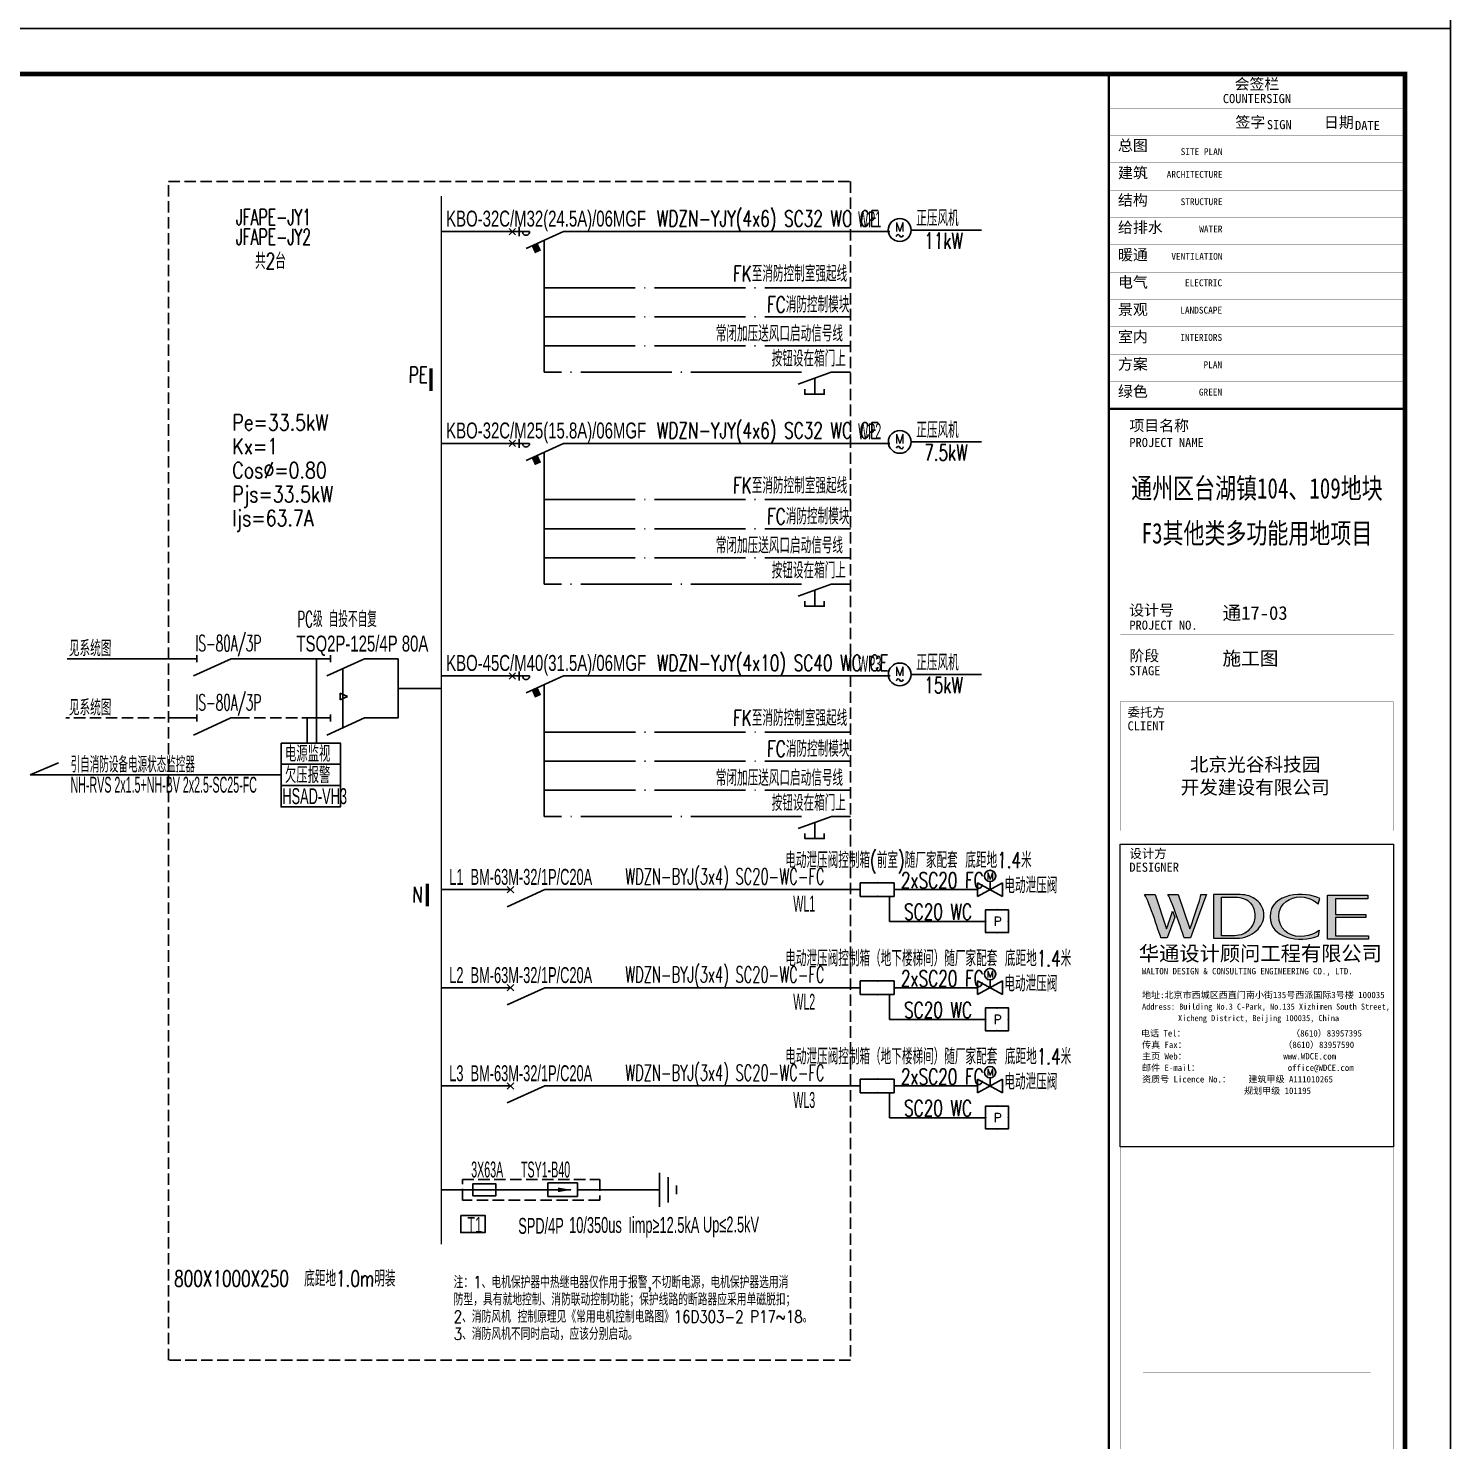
# Model space of a CAD drawing. Extents: x -127004 to 341119, y -13158 to 456864.
# Drawn here: x -12502 to 18714, y 215355 to 246361 of the extents above; entities that cross this region are included whole.
import ezdxf
from ezdxf.enums import TextEntityAlignment as Align

# ---------------------------------------------------------------- set-up
doc = ezdxf.new("R2010")
doc.units = 0
doc.header["$LTSCALE"] = 1000
for name, pattern in [('CONTINOUS', [0]), ('DASH', [0.35, 0.25, -0.1]), ('DOTE', [2.42, 2, -0.2, 0.02, -0.2])]:
    doc.linetypes.add(name, pattern=pattern)
doc.layers.get('0').update_dxf_attribs({"linetype": 'CONTINUOUS'})
doc.layers.get('Defpoints').update_dxf_attribs({"linetype": 'CONTINUOUS'})
for name, color, linetype in [('DIM-箱柜', 3, 'CONTINUOUS'), ('DOTLN', 2, 'DASH'), ('DQ', 7, 'CONTINOUS'), ('EL-1', 4, 'DASH'), ('ELEMENT', 3, 'CONTINUOUS'), ('EQUIP-动力', 3, 'CONTINUOUS'), ('EQUIP-消防', 3, 'CONTINUOUS'), ('EQUIP-箱柜', 3, 'CONTINUOUS'), ('PUB_TEXT', 7, 'CONTINUOUS'), ('SIG_TEXT', 7, 'CONTINUOUS'), ('SL', 6, 'CONTINUOUS'), ('TEL_TEXT', 3, 'CONTINUOUS'), ('TEL_TITLE', 7, 'CONTINUOUS'), ('WIRE-照明', 1, 'CONTINUOUS'), ('WIRE-系统', 4, 'CONTINUOUS'), ('XT', 6, 'CONTINUOUS'), ('内审意见修改', 2, 'CONTINUOUS')]:
    doc.layers.add(name, color=color, linetype=linetype)
doc.layers.add('内审要求修改2.10', color=6, linetype='CONTINUOUS', plot=False)
doc.styles.add('_COMPLEX', font='ros.shx', dxfattribs={"width": 0.6, "bigfont": 'jd.shx'})
doc.styles.add('_HZTXT', font='ROMANS2', dxfattribs={"width": 0.8, "bigfont": 'HZDF2'})
doc.styles.add('_JD', font='ros.shx', dxfattribs={"width": 0.65, "bigfont": 'jd.shx'})
doc.styles.add('_TCH_LABEL', font='COMPLEX', dxfattribs={"bigfont": 'GBCBIG'})
doc.styles.add('_TEL_DIM', font='ROMANS2', dxfattribs={"width": 0.8, "height": 3.5, "bigfont": 'HZDF2'})
doc.styles.add('B', font='ROMANS2', dxfattribs={"width": 0.8, "bigfont": 'HZDF2'})
doc.styles.add('DIM_FONT', font='ROMANS', dxfattribs={"bigfont": 'HZTXT'})
doc.styles.add('HZDX', font='ros.shx', dxfattribs={"width": 0.75, "height": 500, "bigfont": 'jd.shx'})
doc.styles.get("Standard").update_dxf_attribs({"font": 'GBENOR', "bigfont": 'GBCBIG'})
doc.styles.add('图签信息$0$hwxh', font='STXIHEI.TTF')
doc.styles.add('图签信息$0$华文细黑', font='STXIHEI.TTF', dxfattribs={"height": 10})

# ---------------------------------------------------------------- blocks, each defined once
blk = doc.blocks.new('SADF AGF AERG AER GER')
at = {"layer": 'DIM-箱柜'}
blk.add_lwpolyline([(-462150, -1228514), (-378050, -1228514), (-378050, -1287914), (-462150, -1287914)], close=True, dxfattribs=at)
blk = doc.blocks.new('M_M8')
for p, q in [((-0.25, -0.2), (0, -0.75)), ((0.05, -0.25), (-0.05, -0.25))]:
    blk.add_line(p, q)
for points in [[(0, 0), (0, -0.25)], [(0, -0.75), (0, -1)]]:
    blk.add_lwpolyline(points)
at = {"style": 'DIM_FONT', "width": 0.8, "flags": 9}
blk.add_attdef('S', (0.25, -0.5), '', height=0.2, dxfattribs=at)
blk = doc.blocks.new('$element$00000544')
at = {"color": 0}
for points in [[(0, 0), (0, -0.283)], [(-0.25, -0.333), (-0.324, -0.333), (-0.324, -0.617), (-0.25, -0.617)], [(0, -1), (0, -0.721), (-0.176, -0.235)], [(-0.324, -0.478), (-0.087, -0.478)]]:
    blk.add_lwpolyline(points, dxfattribs=at)
at = {"color": 0, "flags": 9}
blk.add_attdef('S', (0, 0), '', height=0.00000667, dxfattribs=at)
blk = doc.blocks.new('$element$00000517')
for points in [[(0, 0), (0, -0.25)], [(0, -1), (0, -0.75), (-0.25, -0.2)]]:
    blk.add_lwpolyline(points)
blk.add_arc((-0.003, -0.2), 0.0501, 86.8202, 273.1798)
blk.add_solid([(-0.319, -0.33), (-0.213, -0.282), (-0.278, -0.421), (-0.172, -0.373)])
at = {"flags": 9}
blk.add_attdef('S', (0, 0), '', height=0.00000667, dxfattribs=at)
blk = doc.blocks.new('M_M7')
for p, q in [((-0.25, -0.2), (0, -0.75)), ((-0.047, -0.297), (0.047, -0.203)), ((-0.047, -0.203), (0.047, -0.297))]:
    blk.add_line(p, q)
for points in [[(0, 0), (0, -0.25)], [(0, -0.75), (0, -1)]]:
    blk.add_lwpolyline(points)
at = {"width": 0.8, "flags": 9}
blk.add_attdef('S', (0.25, -0.5), '', height=0.2, dxfattribs=at)
blk = doc.blocks.new('$equip$00001413')
for p, q in [((0.75, 0.6), (-0.75, 0.6)), ((-0.75, 0.6), (-0.75, 0)), ((-0.75, 0), (0.75, 0)), ((0.75, 0), (0.75, 0.6))]:
    blk.add_line(p, q)
for p in [(-0.75, 0.3), (0, 0.6), (0, 0), (0.75, 0.3)]:
    blk.add_point(p)
at = {"style": '_TCH_LABEL', "flags": 9}
blk.add_attdef('A', (0, 0), '', height=0.00002, dxfattribs=at)
blk = doc.blocks.new('$equip$00002457')
for p, q in [((-0.501, 0.498), (-0.501, -0.502)), ((0.499, 0.498), (-0.501, 0.498)), ((0.499, -0.502), (0.499, 0.498)), ((-0.501, -0.502), (0.499, -0.502))]:
    blk.add_line(p, q)
at = {"const_width": 0.05}
blk.add_lwpolyline([(-0.501, 0.498), (0.499, 0.498), (0.499, -0.502), (-0.501, -0.502), (-0.501, 0.498), (0.499, 0.498)], dxfattribs=at)
for p in [(-0.001, 0.498), (-0.501, -0.002), (-0.001, -0.502), (0.499, -0.002)]:
    blk.add_point(p)
at = {"color": 7, "style": '_TEL_DIM'}
blk.add_attdef('$TEXT$', text='', height=0.4, dxfattribs=at).set_placement((0.024, -0.01), align=Align.MIDDLE_CENTER)
at = {"color": 7, "style": '_TEL_DIM', "flags": 1}
blk.add_attdef('A', text='', height=0.00002, dxfattribs=at).set_placement((0, 0), align=Align.MIDDLE_CENTER)
blk = doc.blocks.new('$equip$00002601')
for p, q in [((-0.55, -0.9), (-0.55, -0.3)), ((-0.55, -0.3), (0.55, -0.9)), ((0.55, -0.3), (-0.55, -0.9)), ((0, -0.6), (0, -0.25)), ((0.55, -0.3), (0.55, -0.9))]:
    blk.add_line(p, q)
blk.add_circle((0, 0), 0.25)
for p in [(-0.25, 0), (0, 0.25), (0.25, 0), (-0.55, -0.6), (0.55, -0.6)]:
    blk.add_point(p)
at = {"color": 7, "style": '_TEL_DIM'}
blk.add_attdef('$TEXT$', text='', height=0.3, dxfattribs=at).set_placement((0, 0), align=Align.MIDDLE_CENTER)
at = {"color": 7, "style": '_TEL_DIM', "flags": 1}
blk.add_attdef('A', text='', height=0.00002, dxfattribs=at).set_placement((0, 0), align=Align.MIDDLE_CENTER)
blk = doc.blocks.new('$equip$00001948')
blk.add_circle((0, 0), 0.5)
for centre, radius, start, end in [((-0.073, -0.273), 0.0768, 17.22719, 184.21643), ((0.073, -0.227), 0.0769, 197.25914, 5.11794)]:
    blk.add_arc(centre, radius, start, end)
at = {"layer": 'TEL_TEXT', "style": '_TEL_DIM'}
blk.add_attdef('$TEXT$', text='', height=0.4, dxfattribs=at).set_placement((0.001, 0.137), align=Align.MIDDLE_CENTER)
at = {"layer": 'TEL_TEXT', "style": '_TEL_DIM', "flags": 1}
blk.add_attdef('A', text='', height=0.00002, dxfattribs=at).set_placement((0, 0), align=Align.MIDDLE_CENTER)
blk = doc.blocks.new('A$C6873132B')
at = {"layer": 'DIM-箱柜'}
blk.add_blockref('SADF AGF AERG AER GER', (378050, 1287914), dxfattribs=at)
blk = doc.blocks.new('M_M24')
for p, q in [((-0.25, -0.375), (0.25, -0.375)), ((-0.1875, -0.5), (0.1875, -0.5)), ((-0.0625, -0.625), (0.0625, -0.625))]:
    blk.add_line(p, q)
blk.add_lwpolyline([(0, 0), (0, -0.375)])
at = {"width": 0.8, "flags": 9}
blk.add_attdef('S', (0.25, -0.5), '', height=0.2, dxfattribs=at)
blk = doc.blocks.new('M_M17')
for p, q in [((-0.1, -0.717), (-0.1, -0.283)), ((-0.1, -0.283), (0.1, -0.283)), ((0, -0.383), (0, -0.717)), ((0.1, -0.283), (0.1, -0.717)), ((0.1, -0.717), (-0.1, -0.717))]:
    blk.add_line(p, q)
for points in [[(0, 0), (0, -0.283)], [(0, -0.717), (0, -1)]]:
    blk.add_lwpolyline(points)
for points in [[(-0.033, -0.567), (0.033, -0.567), (0, -0.367), (0.033, -0.567)], [(0.033, -0.567), (0, -0.367), (-0.033, -0.567), (0.033, -0.567)], [(0, -0.367), (-0.033, -0.567), (0.033, -0.567), (0, -0.367)]]:
    blk.add_solid(points)
at = {"width": 0.8, "flags": 9}
blk.add_attdef('S', (0.25, -0.5), '', height=0.2, dxfattribs=at)
blk = doc.blocks.new('T1')
at = {"layer": 'DOTLN', "linetype": 'DASH', "elevation": -4260}
blk.add_lwpolyline([(42028, 231032), (45043, 231032), (45043, 230576), (42028, 230576)], close=True, dxfattribs=at)
at = {"layer": 'ELEMENT', "elevation": -4260}
blk.add_lwpolyline([(42254, 230674), (42254, 230934), (42764, 230934), (42764, 230674)], close=True, dxfattribs=at)
at = {"layer": 'TEL_TEXT', "ltscale": 2}
blk.add_lwpolyline([(41994, 230241), (42528, 230241), (42528, 229865), (41994, 229865)], close=True, dxfattribs=at)
at = {"layer": 'WIRE-照明'}
for p, q in [((41567, 230804), (42330, 230804)), ((42330, 230804), (43480, 230804)), ((44980, 230804), (45793, 230804))]:
    blk.add_line(p, q, dxfattribs=at)
at = {"layer": 'ELEMENT', "yscale": 1500, "zscale": 1500}
for name, p, xscale, rotation in [('M_M24', (45793, 230804), 1500, 90), ('M_M17', (44980, 230804), -1500, 270)]:
    blk.add_blockref(name, p, dxfattribs=dict(at, xscale=xscale, rotation=rotation))
at = {"layer": 'TEL_TEXT', "ltscale": 2, "style": '_COMPLEX'}
for s, width, p in [('3X63A      TSY1-B40', 0.5, (42222, 231075)), ('T1', 0.6, (42135, 229861)), ('SPD/4P', 0.6, (43255, 229838)), ('10/350us', 0.6, (44372, 229857)), ('Iimp≥12.5kA', 0.6, (45671, 229858)), ('Up≤2.5kV', 0.6, (47309, 229868))]:
    blk.add_text(s, height=350, dxfattribs=dict(at, width=width)).set_placement(p)
blk = doc.blocks.new('图签信息$0$logo2')
h = blk.add_hatch(color=7)
h.paths.add_polyline_path([(19.02, -7.36), (15.84, -7.36), (15.84, -3.97), (18.97, -3.97), (18.97, -4.24), (16.46, -4.24), (16.46, -5.45), (18.81, -5.45), (18.81, -5.69), (16.47, -5.69), (16.47, -7.12), (19.02, -7.12)])
edge = h.paths.add_edge_path()
edge.add_spline(control_points=[(15.26, -4.21), (15.26, -4.21), (15.13, -4.65), (15.13, -4.65), (15.13, -4.65), (14.62, -4.1), (13.73, -4.1), (13.04, -4.1), (12.07, -4.54), (12.08, -5.62), (12.08, -6.49), (12.77, -7.16), (13.73, -7.17), (14.66, -7.17), (15.23, -6.68), (15.23, -6.68), (15.23, -6.68), (15.16, -7.11), (15.16, -7.11), (13.63, -7.7), (11.42, -7.29), (11.41, -5.64), (11.4, -3.72), (14.16, -3.66), (15.26, -4.21)], knot_values=[0, 0, 0, 0, 1, 1, 1, 2, 2, 2, 3, 3, 3, 4, 4, 4, 5, 5, 5, 6, 6, 6, 7, 7, 7, 8, 8, 8, 8], degree=3, periodic=0)
edge = h.paths.add_edge_path(flags=16)
edge.add_spline(control_points=[(10.23, -5.57), (10.23, -5.16), (10.12, -4.83), (9.9, -4.58), (9.63, -4.27), (9.23, -4.12), (8.69, -4.12), (8.69, -4.12), (7.64, -4.12), (7.64, -4.12), (7.64, -4.12), (7.64, -7.1), (7.64, -7.1), (7.64, -7.1), (8.66, -7.1), (8.66, -7.1), (9.13, -7.1), (9.52, -6.93), (9.82, -6.6), (10.09, -6.31), (10.23, -5.96), (10.23, -5.57)], knot_values=[0, 0, 0, 0, 1, 1, 1, 2, 2, 2, 3, 3, 3, 4, 4, 4, 5, 5, 5, 6, 6, 6, 7, 7, 7, 7], degree=3, periodic=0)
edge = h.paths.add_edge_path()
edge.add_spline(control_points=[(10.92, -5.51), (10.92, -5.96), (10.72, -6.37), (10.34, -6.72), (9.92, -7.1), (9.41, -7.29), (8.82, -7.29), (8.82, -7.29), (7.03, -7.29), (7.03, -7.29), (7.03, -7.29), (7.03, -3.92), (7.03, -3.92), (7.03, -3.92), (9.1, -3.92), (9.1, -3.92), (9.59, -3.92), (10.01, -4.06), (10.36, -4.34), (10.73, -4.64), (10.92, -5.03), (10.92, -5.51)], knot_values=[0, 0, 0, 0, 1, 1, 1, 2, 2, 2, 3, 3, 3, 4, 4, 4, 5, 5, 5, 6, 6, 6, 7, 7, 7, 7], degree=3, periodic=0)
at = {"lineweight": 0}
blk.add_lwpolyline([(19.02, -7.36), (15.84, -7.36), (15.84, -3.97), (18.97, -3.97), (18.97, -4.24), (16.46, -4.24), (16.46, -5.45), (18.81, -5.45), (18.81, -5.69), (16.47, -5.69), (16.47, -7.12), (19.02, -7.12), (19.02, -7.36)], dxfattribs=at)
for points, knots in [([(10.92, -5.51), (10.92, -5.96), (10.72, -6.37), (10.34, -6.72), (9.92, -7.1), (9.41, -7.29), (8.82, -7.29), (8.82, -7.29), (7.03, -7.29), (7.03, -7.29), (7.03, -7.29), (7.03, -3.92), (7.03, -3.92), (7.03, -3.92), (9.1, -3.92), (9.1, -3.92), (9.59, -3.92), (10.01, -4.06), (10.36, -4.34), (10.73, -4.64), (10.92, -5.03), (10.92, -5.51)], [0, 0, 0, 0, 1, 1, 1, 2, 2, 2, 3, 3, 3, 4, 4, 4, 5, 5, 5, 6, 6, 6, 7, 7, 7, 7]), ([(10.23, -5.57), (10.23, -5.16), (10.12, -4.83), (9.9, -4.58), (9.63, -4.27), (9.23, -4.12), (8.69, -4.12), (8.69, -4.12), (7.64, -4.12), (7.64, -4.12), (7.64, -4.12), (7.64, -7.1), (7.64, -7.1), (7.64, -7.1), (8.66, -7.1), (8.66, -7.1), (9.13, -7.1), (9.52, -6.93), (9.82, -6.6), (10.09, -6.31), (10.23, -5.96), (10.23, -5.57)], [0, 0, 0, 0, 1, 1, 1, 2, 2, 2, 3, 3, 3, 4, 4, 4, 5, 5, 5, 6, 6, 6, 7, 7, 7, 7]), ([(15.26, -4.21), (15.26, -4.21), (15.13, -4.65), (15.13, -4.65), (15.13, -4.65), (14.62, -4.1), (13.73, -4.1), (13.04, -4.1), (12.07, -4.54), (12.08, -5.62), (12.08, -6.49), (12.77, -7.16), (13.73, -7.17), (14.66, -7.17), (15.23, -6.68), (15.23, -6.68), (15.23, -6.68), (15.16, -7.11), (15.16, -7.11), (13.63, -7.7), (11.42, -7.29), (11.41, -5.64), (11.4, -3.72), (14.16, -3.66), (15.26, -4.21)], [0, 0, 0, 0, 1, 1, 1, 2, 2, 2, 3, 3, 3, 4, 4, 4, 5, 5, 5, 6, 6, 6, 7, 7, 7, 8, 8, 8, 8])]:
    blk.add_open_spline(points, degree=3, knots=knots, dxfattribs=at)
blk = doc.blocks.new('图签信息$0$logo1')
h = blk.add_hatch(color=8)
edge = h.paths.add_edge_path()
edge.add_spline(control_points=[(3.86, -5.21), (3.63, -5.88), (3.39, -6.56), (3.39, -6.56), (3.39, -6.56), (2.5, -3.91), (2.5, -3.91), (2.5, -3.91), (1.8, -3.91), (1.69, -3.91), (2.02, -4.39), (2.95, -7.27), (2.95, -7.27), (2.95, -7.27), (3.44, -7.27), (3.44, -7.27), (3.44, -7.27), (4.03, -5.66), (4.03, -5.66), (4.03, -5.66), (3.86, -5.21), (3.86, -5.21)], knot_values=[0, 0, 0, 0, 1, 1, 1, 2, 2, 2, 3, 3, 3, 4, 4, 4, 5, 5, 5, 6, 6, 6, 7, 7, 7, 7], degree=3, periodic=0)
h = blk.add_hatch(color=7)
edge = h.paths.add_edge_path()
edge.add_spline(control_points=[(6.04, -3.91), (6.09, -4.1), (5.2, -6.56), (5.2, -6.56), (5.2, -6.56), (4.3, -3.91), (4.3, -3.91), (4.3, -3.91), (3.6, -3.91), (3.49, -3.91), (3.82, -4.39), (4.75, -7.27), (4.75, -7.27), (4.75, -7.27), (5.24, -7.27), (5.24, -7.27), (5.24, -7.27), (6.33, -4.3), (6.33, -4.3), (6.33, -4.3), (6.48, -3.91), (6.48, -3.91), (6.48, -3.91), (6.21, -3.91), (6.04, -3.91)], knot_values=[0, 0, 0, 0, 1, 1, 1, 2, 2, 2, 3, 3, 3, 4, 4, 4, 5, 5, 5, 6, 6, 6, 7, 7, 7, 8, 8, 8, 8], degree=3, periodic=0)
at = {"color": 8, "lineweight": 0}
blk.add_open_spline([(3.86, -5.21), (3.63, -5.88), (3.39, -6.56), (3.39, -6.56), (3.39, -6.56), (2.5, -3.91), (2.5, -3.91), (2.5, -3.91), (1.8, -3.91), (1.69, -3.91), (2.02, -4.39), (2.95, -7.27), (2.95, -7.27), (2.95, -7.27), (3.44, -7.27), (3.44, -7.27), (3.44, -7.27), (4.03, -5.66), (4.03, -5.66), (4.03, -5.66), (3.86, -5.21), (3.86, -5.21)], degree=3, knots=[0, 0, 0, 0, 1, 1, 1, 2, 2, 2, 3, 3, 3, 4, 4, 4, 5, 5, 5, 6, 6, 6, 7, 7, 7, 7], dxfattribs=at)
at = {"lineweight": 0}
blk.add_open_spline([(6.04, -3.91), (6.09, -4.1), (5.2, -6.56), (5.2, -6.56), (5.2, -6.56), (4.3, -3.91), (4.3, -3.91), (4.3, -3.91), (3.6, -3.91), (3.49, -3.91), (3.82, -4.39), (4.75, -7.27), (4.75, -7.27), (4.75, -7.27), (5.24, -7.27), (5.24, -7.27), (5.24, -7.27), (6.33, -4.3), (6.33, -4.3), (6.33, -4.3), (6.48, -3.91), (6.48, -3.91), (6.48, -3.91), (6.21, -3.91), (6.04, -3.91)], degree=3, knots=[0, 0, 0, 0, 1, 1, 1, 2, 2, 2, 3, 3, 3, 4, 4, 4, 5, 5, 5, 6, 6, 6, 7, 7, 7, 8, 8, 8, 8], dxfattribs=at)
blk.add_blockref('图签信息$0$logo2', (0, 0))
blk = doc.blocks.new('图签信息$0$时间-logo')
at = {"layer": 'Defpoints', "lineweight": 0}
blk.add_lwpolyline([(0, -23.46), (-21.17, -23.46), (-21.17, 0), (0, 0), (0, -23.46)], dxfattribs=at)
blk.add_blockref('图签信息$0$logo1', (-20.97, 0))
at = {"style": '图签信息$0$hwxh'}
for s, height, p in [('华通设计顾问工程有限公司 ', 1.15, (-19.73, -9.05)), ('WALTON DESIGN & CONSULTING ENGINEERING CO., LTD.', 0.5, (-19.5, -10.1)), ('地址:北京市西城区西直门南小街135号西派国际3号楼 100035', 0.5, (-19.48, -11.94)), ('Address: Building No.3 C-Park, No.135 Xizhimen South Street, ', 0.47, (-19.48, -12.83)), ('Xicheng District, Beijing 100035, China ', 0.47, (-16.69, -13.72)), ('电话 Tel：                        （8610）83957395 ', 0.5, (-19.56, -14.91)), ('传真 Fax：                      （8610）83957590 ', 0.5, (-19.48, -15.8)), ('主页 Web：                      www.WDCE.com ', 0.5, (-19.48, -16.69)), ('邮件 E-mail：                    office@WDCE.com ', 0.5, (-19.48, -17.58)), ('资质号 Licence No.：    建筑甲级 A111010265 ', 0.5, (-19.48, -18.47)), ('   规划甲级 101195', 0.5, (-12.6, -19.36))]:
    blk.add_text(s, height=height, dxfattribs=at).set_placement(p)
blk = doc.blocks.new('图签信息')
at = {"const_width": 0.5}
for points in [[(-65, 574), (-65, 500.5), (0, 500.5), (0, 574)], [(-65, 0), (0, 0), (0, 500.5), (-65, 500.5)]]:
    blk.add_lwpolyline(points, close=True, dxfattribs=at)
at = {"const_width": 0.05}
for points in [[(-65, 566.5), (0, 566.5)], [(-39.14, 566.5), (-39.14, 500.5)], [(-19.1, 566.5), (-19.1, 500.5)], [(-65, 560.5), (0, 560.5)], [(-65, 554.5), (0, 554.5)], [(-65, 548.5), (0, 548.5)], [(-65, 542.5), (0, 542.5)], [(-65, 536.5), (0, 536.5)], [(-65, 530.5), (0, 530.5)], [(-65, 524.5), (0, 524.5)], [(-65, 518.5), (0, 518.5)], [(-65, 512.5), (0, 512.5)], [(-65, 512.5), (0, 512.5)], [(-65, 506.5), (0, 506.5)], [(-65, 500.5), (0, 500.5)], [(-62.5, 450.87), (-2.5, 450.87)], [(-62.5, 440.87), (-2.5, 440.87)], [(-2.5, 407.85), (-2.5, 436.12), (-62.5, 436.12), (-62.5, 407.85)], [(-62.5, 407.85), (-2.5, 407.85)], [(-62.5, 404.92), (-62.5, 227.83)], [(-62.5, 404.92), (-2.5, 404.92)], [(-62.5, 227.83), (-2.5, 227.83), (-2.5, 404.92)], [(-57.5, 338.36), (-7.5, 338.36)], [(-57.5, 288.83), (-7.5, 288.83)]]:
    blk.add_lwpolyline(points, dxfattribs=at)
at = {"ltscale": 0.001, "xscale": 2.834689937531525, "yscale": 2.834689937531525, "zscale": 2.834689937531525}
blk.add_blockref('图签信息$0$时间-logo', (-2.5, 404.92), dxfattribs=at)
at = {"style": '图签信息$0$华文细黑'}
for s, height, p in [('会签栏', 2.4, (-32.5, 573)), ('COUNTERSIGN', 2, (-32.5, 569.6))]:
    blk.add_text(s, height=height, dxfattribs=at).set_placement(p, align=Align.TOP_CENTER)
for s, height, p in [('签字', 2.4, (-37.22, 564.63)), ('SIGN', 2, (-30.32, 563.88)), ('日期', 2.4, (-17.79, 564.58)), ('DATE', 2, (-10.96, 563.7)), ('总图', 2.4, (-63, 559.5)), ('建筑', 2.4, (-63, 553.5)), ('结构', 2.4, (-63, 547.5)), ('给排水', 2.4, (-63, 541.5)), ('暖通', 2.4, (-63, 535.5)), ('电气', 2.4, (-63, 529.5)), ('景观', 2.4, (-63, 523.5)), ('室内', 2.4, (-63, 517.5)), ('方案', 2.4, (-63, 511.5)), ('绿色', 2.4, (-63, 505.5)), ('项目名称', 2.4, (-60.5, 498)), ('PROJECT NAME', 2, (-60.5, 494.08)), ('设计号', 2.4, (-60.54, 457.48)), ('PROJECT NO.', 2, (-60.5, 453.97)), ('阶段', 2.4, (-60.5, 447.47)), ('STAGE', 2, (-60.5, 443.97)), ('委托方', 2, (-60.9, 434.86)), ('CLIENT', 2, (-60.9, 431.86)), ('设计方', 2, (-60.5, 403.83)), ('DESIGNER', 2, (-60.5, 400.83))]:
    blk.add_text(s, height=height, dxfattribs=at).set_placement(p, align=Align.TOP_LEFT)
for s, p in [('SITE PLAN', (-40.06, 557.7)), ('ARCHITECTURE', (-40.06, 552.7)), ('STRUCTURE', (-40.06, 546.7)), ('WATER', (-40.06, 540.7)), ('VENTILATION', (-40.06, 534.7)), ('ELECTRIC', (-40.14, 528.89)), ('LANDSCAPE', (-40.14, 522.89)), ('INTERIORS', (-40.14, 516.89)), ('PLAN', (-40.14, 510.89)), ('GREEN', (-40.14, 504.89))]:
    blk.add_text(s, height=1.5, dxfattribs=at).set_placement(p, align=Align.TOP_RIGHT)
at = {"color": 4, "style": '图签信息$0$华文细黑', "width": 0.75}
for s, p in [('通州区台湖镇104、109地块', (-32.5, 480.78)), ('F3其他类多功能用地项目', (-32.5, 470.91))]:
    blk.add_text(s, height=4.5, dxfattribs=at).set_placement(p, align=Align.CENTER)
at = {"color": 4, "ltscale": 0.001, "char_height": 3, "width": 58.4895, "style": '图签信息$0$华文细黑'}
for s, insert, attachment_point in [('通17-03', (-40.06, 455.51), 4), ('施工图', (-40.06, 445.51), 4), ('北京光谷科技园\\P开发建设有限公司', (-32.9, 419.71), 5)]:
    blk.add_mtext(s, dxfattribs=dict(at, insert=insert, attachment_point=attachment_point))
blk = doc.blocks.new('图签-A1')
at = {"color": 2}
blk.add_blockref('图签信息', (0, 0), dxfattribs=at)

msp = doc.modelspace()

# ---------------------------------------------------------------- linework, layer by layer
at = {"linetype": 'DASH'}
msp.add_lwpolyline([(5541, 217119), (-9426, 217119), (-9426, 243001), (5541, 243001)], close=True, dxfattribs=at)
at = {"linetype": 'Continuous', "const_width": 72.9}
for points in [[(-3667, 238895), (-3667, 238398)], [(-3747, 227582), (-3747, 227085)]]:
    msp.add_lwpolyline(points, dxfattribs=at)
at = {"layer": 'ELEMENT'}
for p, q in [((-1951, 241971), (-1809, 241830)), ((-1809, 241971), (-1951, 241830)), ((-1730, 242001), (-1730, 241801)), ((-1950, 237319), (-1809, 237178)), ((-1809, 237319), (-1950, 237178)), ((-1730, 237349), (-1730, 237149)), ((-1950, 232215), (-1809, 232073)), ((-1809, 232215), (-1950, 232073)), ((-1729, 232244), (-1729, 232044))]:
    msp.add_line(p, q, dxfattribs=at)
at = {"layer": 'EQUIP-箱柜'}
for p, q in [((6873, 241934), (8416, 241934)), ((6874, 237282), (8417, 237282)), ((6874, 232177), (8417, 232177)), ((6399, 227302), (6399, 226752)), ((6503, 227452), (8331, 227452)), ((6399, 226752), (8509, 226752)), ((6399, 225147), (6399, 224597)), ((6503, 225297), (8331, 225297)), ((6399, 224597), (8509, 224597)), ((6399, 222992), (6399, 222441)), ((6503, 223142), (8331, 223142)), ((6399, 222441), (8509, 222441))]:
    msp.add_line(p, q, dxfattribs=at)
at = {"layer": 'TEL_TEXT', "linetype": 'Continuous'}
for p, q in [((-1181, 241707), (-1181, 238813)), ((-1181, 237055), (-1181, 234161)), ((-1180, 231950), (-1180, 229057))]:
    msp.add_line(p, q, dxfattribs=at)
at = {"layer": 'TEL_TEXT', "linetype": 'DOTE'}
for p, q in [((-1181, 240666), (5551, 240666, 0)), ((-1181, 240028), (5540, 240028)), ((-1181, 239390), (5540, 239390)), ((4040, 238813), (-1181, 238813)), ((-1181, 236014), (5552, 236014, 0)), ((-1181, 235376), (5540, 235376)), ((-1181, 234738), (5540, 234738)), ((4040, 234161), (-1181, 234161)), ((-1180, 230909), (5552, 230909, 0)), ((-1180, 230271), (5541, 230271)), ((-1180, 229634), (5541, 229634)), ((4041, 229057), (-1180, 229057))]:
    msp.add_line(p, q, dxfattribs=at)
at = {"layer": 'TEL_TITLE'}
for points in [[(-65386, 246361), (18714, 246361), (18714, 305761), (-65386, 305761)], [(-65386, 186961), (18714, 186961), (18714, 246361), (-65386, 246361)]]:
    msp.add_lwpolyline(points, close=True, dxfattribs=at)
at = {"layer": 'TEL_TITLE', "const_width": 100}
msp.add_lwpolyline([(-62886, 187961), (17714, 187961), (17714, 245361), (-62886, 245361)], close=True, dxfattribs=at)
at = {"layer": 'WIRE-照明'}
for p, q in [((-3439, 241901), (-1655, 241901)), ((-380, 241901), (6409, 241901)), ((-3439, 237249), (-1655, 237249)), ((-380, 237249), (6409, 237249)), ((-5599, 232305), (-5599, 231005)), ((-4749, 232521), (-4389, 232521)), ((-4389, 232521), (-4389, 231220)), ((-3438, 232144), (-1654, 232145)), ((-379, 232144), (6410, 232145)), ((-5661, 231765), (-5501, 231692)), ((-5661, 231765), (-5661, 231618)), ((-5661, 231618), (-5501, 231692)), ((-4389, 231870), (-3438, 231870)), ((-4749, 231220), (-4389, 231220)), ((-3438, 227452), (-2295, 227452)), ((-795, 227452), (5753, 227452)), ((-3438, 225297), (-2295, 225297)), ((-795, 225297), (5753, 225297)), ((-3438, 223142), (-2295, 223142)), ((-795, 223142), (5753, 223142))]:
    msp.add_line(p, q, dxfattribs=at)
at = {"layer": 'WIRE-照明', "linetype": 'ByBlock'}
for p, q in [((-8803, 232521), (-11655, 232521)), ((-6249, 232521), (-7678, 232521))]:
    msp.add_line(p, q, dxfattribs=at)
at = {"layer": 'WIRE-照明', "linetype": 'DASH'}
for p, q in [((-8803, 231220), (-11679, 231220)), ((-6249, 231220), (-7678, 231220))]:
    msp.add_line(p, q, dxfattribs=at)
at = {"layer": 'WIRE-照明', "linetype": 'Continuous', "const_width": 35}
msp.add_lwpolyline([(-3438, 242679), (-3438, 219666)], dxfattribs=at)
at = {"layer": 'XT'}
for p, q in [((-6179, 232521), (-6179, 230671)), ((-6382, 230671), (-6382, 231221)), ((-12461, 229969), (-11845, 230236)), ((-6955, 229969), (-12461, 229969))]:
    msp.add_line(p, q, dxfattribs=at)
for points in [[(-6955, 230671), (-5655, 230671), (-5655, 230203), (-6955, 230203)], [(-6955, 230203), (-5655, 230203), (-5655, 229735), (-6955, 229735)], [(-6955, 229735), (-5655, 229735), (-5655, 229268), (-6955, 229268)]]:
    msp.add_lwpolyline(points, close=True, dxfattribs=at)

# ---------------------------------------------------------------- block references
at = {"layer": 'DIM-箱柜'}
for p in [(396764, 1534275), (396764, 1474875)]:
    msp.add_blockref('SADF AGF AERG AER GER', p, dxfattribs=at)
at = {"layer": 'DQ', "xscale": 1500, "yscale": 1500, "zscale": 1500, "rotation": 90}
for p in [(-9178, 232521), (-6249, 232521), (-9182, 231221), (-6249, 231220)]:
    msp.add_blockref('M_M8', p, dxfattribs=at)
at = {"layer": 'EL-1'}
msp.add_blockref('T1', (-45005, -9944), dxfattribs=at)
at = {"layer": 'ELEMENT', "xscale": 1500, "yscale": 1500, "zscale": 1500, "rotation": 90}
for name, p in [('$element$00000517', (-1880, 241901)), ('$element$00000517', (-1880, 237249)), ('$element$00000517', (-1879, 232144)), ('M_M7', (-2295, 227452)), ('M_M7', (-2295, 225297)), ('M_M7', (-2295, 223142))]:
    msp.add_blockref(name, p, dxfattribs=at)
at = {"layer": 'EQUIP-动力', "linetype": 'ByBlock', "xscale": 500, "yscale": 500, "zscale": 500}
for p in [(6623, 241934), (6624, 237282), (6624, 232177)]:
    msp.add_blockref('$equip$00001948', p, dxfattribs=at).add_auto_attribs({'$TEXT$': 'M'})
at = {"layer": 'EQUIP-动力', "xscale": 500, "yscale": 500, "zscale": 500}
for p in [(8606, 227752), (8606, 225597), (8606, 223442)]:
    msp.add_blockref('$equip$00002601', p, dxfattribs=at).add_auto_attribs({'$TEXT$': 'M'})
at = {"layer": 'EQUIP-消防', "linetype": 'ByBlock', "xscale": 500, "yscale": 500, "zscale": 500}
for p in [(8760, 226759), (8760, 224604), (8760, 222449)]:
    msp.add_blockref('$equip$00002457', p, dxfattribs=at).add_auto_attribs({'$TEXT$': 'P'})
at = {"layer": 'EQUIP-箱柜', "xscale": 500, "yscale": 500, "zscale": 500}
for p in [(6128, 227302), (6128, 225147), (6128, 222992)]:
    msp.add_blockref('$equip$00001413', p, dxfattribs=at)
at = {"layer": 'SL', "xscale": 100, "yscale": 100, "zscale": 100}
msp.add_blockref('图签-A1', (17714, 187961), dxfattribs=at)
at = {"layer": 'WIRE-系统', "color": 3, "xscale": 1500, "yscale": 1500, "zscale": 1500, "rotation": 90}
for p in [(4040, 238813), (4040, 234161), (4041, 229057)]:
    msp.add_blockref('$element$00000544', p, dxfattribs=at)
at = {"layer": '内审要求修改2.10'}
msp.add_blockref('A$C6873132B', (18714, 186961), dxfattribs=at)

# ---------------------------------------------------------------- texts
at = {"layer": 'PUB_TEXT', "style": '_JD', "width": 0.5}
for s, p in [('WP1', (5710, 241994)), ('WP2', (5710, 237342)), ('WP3', (5710, 232238)), ('WL1', (4286, 226969)), ('WL2', (4286, 224814)), ('WL3', (4286, 222658))]:
    msp.add_text(s, height=350, dxfattribs=at).set_placement(p)
at = {"layer": 'SIG_TEXT', "style": '_TEL_DIM', "width": 0.8}
for s, p in [('Pe=33.5kW', (-8028, 237535)), ('Kx=1', (-8028, 237010)), ('Cos%%C=0.80', (-8028, 236485)), ('Pjs=33.5kW', (-8028, 235960)), ('Ijs=63.7A', (-8028, 235435))]:
    msp.add_text(s, height=350, dxfattribs=at).set_placement(p)
at = {"layer": 'SIG_TEXT', "linetype": 'Continuous', "style": '_HZTXT', "width": 0.8}
for s, p in [('注：1、电机保护器中热继电器仅作用于报警,不切断电源，电机保护器选用消', (-3168, 218698, 0)), ('防型，具有就地控制、消防联动控制功能；保护线路的断路器应采用单磁脱扣；', (-3168, 218320, 0)), ('2、消防风机 控制原理见《常用电机控制电路图》16D303-2 P17~18。', (-3168, 217942, 0)), ('3、消防风机不同时启动，应该分别启动。', (-3168, 217564, 0))]:
    msp.add_text(s, height=267.87, dxfattribs=at).set_placement(p)
at = {"layer": 'TEL_TEXT', "style": '_TEL_DIM', "width": 0.64}
for s, p in [('JFAPE-JY1', (-7950, 242044)), ('JFAPE-JY2', (-7950, 241609))]:
    msp.add_text(s, height=350, dxfattribs=at).set_placement(p)
at = {"layer": 'TEL_TEXT', "ltscale": 2, "style": '_COMPLEX'}
for s, width, p in [('KBO-32C/M32(24.5A)/06MGF', 0.7, (-3333, 242010, 0)), ('KBO-32C/M25(15.8A)/06MGF', 0.7, (-3332, 237358, 0)), ('TSQ2P-125/4P 80A', 0.7, (-6619, 232679)), ('KBO-45C/M40(31.5A)/06MGF', 0.7, (-3332, 232254, 0)), ('引自消防设备电源状态监控器 ', 0.5, (-11577, 230023)), ('NH-RVS 2x1.5+NH-BV 2x2.5-SC25-FC ', 0.5, (-11577, 229580)), ('L1  BM-63M-32/1P/C20A', 0.6, (-3265, 227556)), ('L2  BM-63M-32/1P/C20A', 0.6, (-3265, 225400)), ('L3  BM-63M-32/1P/C20A', 0.6, (-3265, 223245))]:
    msp.add_text(s, height=350, dxfattribs=dict(at, width=width)).set_placement(p)
at = {"layer": 'TEL_TEXT', "linetype": 'Continuous', "style": 'B', "oblique": 0.7}
for s, width, p in [('WDZN-YJY(4x6) SC32 WC CE', 0.7, (1291, 242011)), ('正压风机', 0.7, (6985, 242020)), ('11kW', 0.7, (7159, 241524)), ('共2台', 0.7, (-7530, 241078)), ('FK至消防控制室强起线', 0.7, (2963, 240801, 0)), ('FC消防控制模块', 0.7, (3710, 240123)), ('按钮设在箱门上', 0.7, (3810, 238937)), ('PE', 0.7, (-4157, 238580)), ('WDZN-YJY(4x6) SC32 WC CE', 0.7, (1291, 237359)), ('正压风机', 0.7, (6986, 237368)), ('7.5kW', 0.7, (7159, 236872)), ('FK至消防控制室强起线', 0.7, (2964, 236149, 0)), ('FC消防控制模块', 0.7, (3710, 235472)), ('按钮设在箱门上', 0.7, (3811, 234285)), ('见系统图', 0.7, (-11615, 232574)), ('WDZN-YJY(4x10) SC40 WC CE', 0.7, (1292, 232254)), ('正压风机', 0.7, (6986, 232263)), ('15kW', 0.7, (7160, 231768)), ('见系统图', 0.7, (-11615, 231273)), ('FK至消防控制室强起线', 0.7, (2964, 231045, 0)), ('FC消防控制模块', 0.7, (3711, 230367)), ('按钮设在箱门上', 0.7, (3811, 229181)), ('电动泄压阀控制箱(前室)随厂家配套 底距地1.4米', 0.7, (4108, 227923)), ('WDZN-BYJ(3x4) SC20-WC-FC', 0.6, (594, 227566)), ('2xSC20 FC', 0.7, (6648, 227481)), ('电动泄压阀', 0.7, (8918, 227370)), ('N', 0.7, (-4077, 227166)), ('SC20 WC', 0.7, (6717, 226790)), ('电动泄压阀控制箱（地下楼梯间）随厂家配套 底距地1.4米', 0.7, (4108, 225767)), ('WDZN-BYJ(3x4) SC20-WC-FC', 0.6, (594, 225411)), ('2xSC20 FC', 0.7, (6648, 225326)), ('电动泄压阀', 0.7, (8918, 225214)), ('SC20 WC', 0.7, (6717, 224634)), ('电动泄压阀控制箱（地下楼梯间）随厂家配套 底距地1.4米', 0.7, (4108, 223612)), ('WDZN-BYJ(3x4) SC20-WC-FC', 0.6, (594, 223255)), ('2xSC20 FC', 0.7, (6648, 223170)), ('电动泄压阀', 0.7, (8918, 223059)), ('SC20 WC', 0.7, (6717, 222479))]:
    msp.add_text(s, height=350, dxfattribs=dict(at, width=width)).set_placement(p)
at = {"layer": 'TEL_TEXT', "linetype": 'Continuous', "style": 'B', "width": 0.55}
for s, p in [('PC级 自投不自复', (-6602, 233216)), ('IS-80A/3P', (-8837, 232686)), ('IS-80A/3P', (-8837, 231387))]:
    msp.add_text(s, height=350, dxfattribs=at).set_placement(p)
at = {"layer": 'XT', "style": 'HZDX'}
for s, width, p in [('电源监视', 0.75, (-6872, 230258, 37)), ('欠压报警', 0.75, (-6872, 229791, 37)), ('HSAD-VH3', 0.6, (-6929, 229329))]:
    msp.add_text(s, height=350, dxfattribs=dict(at, width=width)).set_placement(p)
at = {"layer": '内审意见修改', "linetype": 'Continuous', "style": 'B', "oblique": 0.7, "width": 0.7}
for p in [(2583, 239486), (2583, 234834), (2584, 229729)]:
    msp.add_text('常闭加压送风口启动信号线', height=350, dxfattribs=at).set_placement(p)
at = {"layer": '内审意见修改', "color": 2, "linetype": 'Continuous', "style": 'B', "oblique": 0.7, "width": 0.7}
msp.add_text('800X1000X250  底距地1.0m明装', height=350, dxfattribs=at).set_placement((-9306, 218736))

doc.saveas('drawing.dxf')
